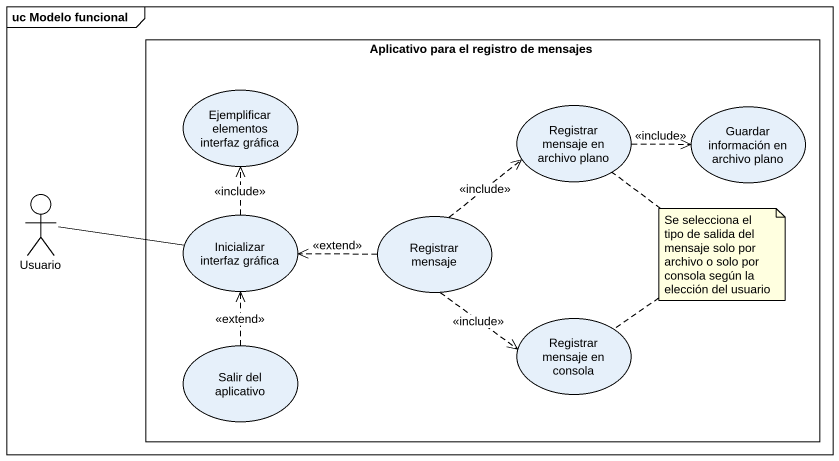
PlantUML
@startuml
mainframe uc Modelo funcional
rectangle "Aplicativo para el registro de mensajes" as Aplicativo_para_el_registro {
  usecase "Ejemplificar elementos interfaz gráfica" as Ejemplificar_elementos
  usecase "Registrar mensaje en archivo plano" as Registrar_mensaje_en
  usecase "Guardar información en archivo plano" as Guardar_información_en
  usecase "Inicializar interfaz gráfica" as Inicializar_interfaz_gráfica
  usecase "Registrar mensaje" as Registrar_mensaje
  usecase "Salir del aplicativo" as Salir_del_aplicativo
  usecase "Registrar mensaje en consola" as Registrar_mensaje_en_consola
}
actor Usuario
Registrar_mensaje_en .right.> Guardar_información_en : <<include>>
Usuario -right- Inicializar_interfaz_gráfica
Inicializar_interfaz_gráfica .up.> Ejemplificar_elementos : <<include>>
Registrar_mensaje .up.> Registrar_mensaje_en : <<include>>
Registrar_mensaje .left.> Inicializar_interfaz_gráfica : <<extend>>
Registrar_mensaje ..> Registrar_mensaje_en_consola : <<include>>
Salir_del_aplicativo .up.> Inicializar_interfaz_gráfica : <<extend>>
note as N1
  Se selecciona el tipo de salida del mensaje solo por archivo o solo por consola según la elección del usuario
end note
N1 .. Registrar_mensaje_en
N1 .. Registrar_mensaje_en_consola
@enduml
